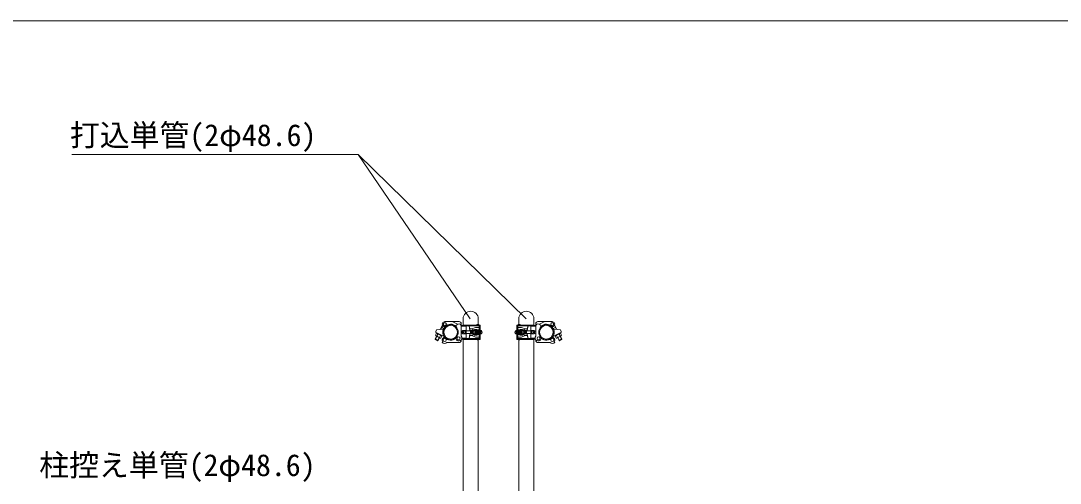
# Model space of a CAD drawing. Units: millimetres, scale not verified. Extents: x -69980 to -49855, y -14438 to 14438.
# Drawn here: x -67115 to -63776, y 12953 to 14438 of the extents above; entities that cross this region are included whole.
import ezdxf
from ezdxf.enums import TextEntityAlignment as Align

# ---------------------------------------------------------------- set-up
doc = ezdxf.new("R2010")
doc.units = ezdxf.units.MM
doc.header["$LTSCALE"] = 38
for name, color, linetype, lineweight in [('0-6_ﾎﾞﾙﾄ類', 2, 'Continuous', 18), ('0-A_図面枠', 7, 'Continuous', 18), ('0-D_単管', 7, 'Continuous', 18), ('0-E_単管ｸﾗﾝﾌﾟ', 7, 'Continuous', 18), ('1-7_文字', 7, 'Continuous', 18)]:
    doc.layers.add(name, color=color, linetype=linetype, lineweight=lineweight)
doc.styles.add('ＭＳ ゴシック', font='')
doc.styles.get('ＭＳ ゴシック').set_extended_font_data('MS Gothic')

msp = doc.modelspace()

# ---------------------------------------------------------------- linework, layer by layer
at = {"layer": '0-6_ﾎﾞﾙﾄ類'}
for p, q in [((-65782, 13426.2), (-65767.45, 13418.42)), ((-65779.6, 13434), (-65778.65, 13435.77)), ((-65779.6, 13434), (-65762.28, 13424.75)), ((-65761.35, 13426.5), (-65778.65, 13435.77)), ((-65775.27, 13431.7), (-65778.62, 13425.43)), ((-65766.62, 13427.05), (-65769.95, 13420.8)), ((-65761.35, 13426.5), (-65762.28, 13424.75)), ((-65399.05, 13426.5), (-65381.75, 13435.77)), ((-65399.05, 13426.5), (-65398.12, 13424.75)), ((-65398.12, 13424.75), (-65380.8, 13434)), ((-65393.78, 13427.05), (-65390.45, 13420.8)), ((-65378.4, 13426.2), (-65392.95, 13418.42)), ((-65385.12, 13431.7), (-65381.78, 13425.43)), ((-65380.8, 13434), (-65381.75, 13435.77))]:
    msp.add_line(p, q, dxfattribs=at)
for points in [[(-65779.6, 13434), (-65782.95, 13427.75), (-65782, 13426.2)], [(-65380.8, 13434), (-65377.45, 13427.75), (-65378.4, 13426.2)], [(-65762.28, 13424.75), (-65765.62, 13418.5), (-65767.45, 13418.42)], [(-65398.12, 13424.75), (-65394.77, 13418.5), (-65392.95, 13418.42)]]:
    msp.add_lwpolyline(points, dxfattribs=at)
for centre, radius, start, end in [((-65779.1, 13429.75), 4.35, 207.478, 276.246), ((-65766.98, 13436.78), 16.25, 224.274, 259.45), ((-65393.42, 13436.78), 16.25, 280.55, 315.726), ((-65381.3, 13429.75), 4.35, 263.754, 332.522), ((-65766.1, 13422.8), 4.35, 207.478, 276.246), ((-65394.3, 13422.8), 4.35, 263.754, 332.522)]:
    msp.add_arc(centre, radius, start, end, dxfattribs=at)
at = {"layer": '0-A_図面枠'}
msp.add_lwpolyline([(-69980.2, 14437.5), (-49855.2, 14437.5), (-49855.2, 562.5), (-69980.2, 562.5)], close=True, dxfattribs=at)
at = {"layer": '0-D_単管'}
for p, q in [((-65693.82, 13460.5), (-65693.82, 13480.5)), ((-65645.22, 13480.5), (-65645.22, 13462.33)), ((-65515.18, 13480.5), (-65515.18, 13462.33)), ((-65466.58, 13460.5), (-65466.58, 13480.5)), ((-65693.82, 11463.5), (-65693.82, 13414.5)), ((-65515.18, 13412.67), (-65515.18, 11492)), ((-65466.58, 11492), (-65466.58, 13414.5))]:
    msp.add_line(p, q, dxfattribs=at)
msp.add_lwpolyline([(-65645.22, 13412.67), (-65645.22, 11461.5), (-65681, 11461.5)], dxfattribs=at)
for centre in [(-65669.52, 13480.5), (-65490.88, 13480.5)]:
    msp.add_arc(centre, 24.3, 0, 180, dxfattribs=at)
at = {"layer": '0-E_単管ｸﾗﾝﾌﾟ'}
for p, q in [((-65760.1, 13460.25), (-65767.62, 13446.18)), ((-65759.55, 13459.17), (-65766.43, 13446.27)), ((-65707.03, 13471.4), (-65752.77, 13471.4)), ((-65712.12, 13463.23), (-65727.28, 13471.33)), ((-65700.55, 13425.2), (-65700.55, 13459.55)), ((-65700.02, 13424.55), (-65700.02, 13464.4)), ((-65695.02, 13460.5), (-65639.03, 13460.5)), ((-65683.02, 13458), (-65683.02, 13460.5)), ((-65675.03, 13458), (-65675.03, 13460.5)), ((-65642.03, 13460.5), (-65642.03, 13442.5)), ((-65639.03, 13460.5), (-65639.03, 13442.5)), ((-65521.38, 13460.5), (-65521.38, 13442.5)), ((-65465.37, 13460.5), (-65521.38, 13460.5)), ((-65518.38, 13460.5), (-65518.38, 13442.5)), ((-65485.38, 13458), (-65485.38, 13460.5)), ((-65477.37, 13458), (-65477.37, 13460.5)), ((-65460.38, 13424.55), (-65460.38, 13464.4)), ((-65459.85, 13425.2), (-65459.85, 13459.55)), ((-65453.37, 13471.4), (-65407.62, 13471.4)), ((-65448.27, 13463.23), (-65433.13, 13471.33)), ((-65400.85, 13459.17), (-65393.97, 13446.27)), ((-65400.3, 13460.25), (-65392.78, 13446.18)), ((-65778.82, 13435.85), (-65780.12, 13434.55)), ((-65778.82, 13435.85), (-65755.35, 13423.3)), ((-65764.6, 13451.82), (-65763.07, 13452.78)), ((-65763.88, 13453.2), (-65755.05, 13448.5)), ((-65757.77, 13447.05), (-65756.38, 13446.5)), ((-65757.1, 13446.78), (-65752.48, 13455.4)), ((-65756.92, 13444.97), (-65751.28, 13455.52)), ((-65755.77, 13447.12), (-65755.85, 13448.92)), ((-65699.92, 13456.5), (-65684.03, 13456.5)), ((-65696.03, 13442.4), (-65696.03, 13432.6)), ((-65695.02, 13458), (-65639.03, 13458)), ((-65695.02, 13442.5), (-65684.03, 13442.5)), ((-65695.02, 13442.5), (-65695.02, 13432.5)), ((-65695.02, 13432.5), (-65684.03, 13432.5)), ((-65690.75, 13441.5), (-65661.47, 13441.5)), ((-65690.75, 13433.5), (-65661.47, 13433.5)), ((-65687.03, 13442.5), (-65687.03, 13432.5)), ((-65684.03, 13456.5), (-65684.03, 13418.5)), ((-65672.15, 13448), (-65675.03, 13458)), ((-65672.15, 13427), (-65675.03, 13417)), ((-65672.15, 13443), (-65660.73, 13443)), ((-65672.15, 13432), (-65660.73, 13432)), ((-65668.18, 13442.5), (-65661, 13442.5)), ((-65668.18, 13432.5), (-65661, 13432.5)), ((-65654.03, 13453.08), (-65666.15, 13448)), ((-65654.03, 13421.92), (-65666.15, 13427)), ((-65659.53, 13443), (-65654.53, 13443)), ((-65659.53, 13432), (-65654.53, 13432)), ((-65657.25, 13446.5), (-65650, 13446.5)), ((-65657.25, 13428.5), (-65650, 13428.5)), ((-65654.03, 13453.08), (-65643.02, 13453.08)), ((-65651.9, 13441.5), (-65637, 13441.5)), ((-65651.9, 13433.5), (-65637, 13433.5)), ((-65650.98, 13442.5), (-65636.17, 13442.5)), ((-65650.98, 13432.5), (-65636.17, 13432.5)), ((-65647.45, 13445.07), (-65643.02, 13445.07)), ((-65647.45, 13429.93), (-65643.02, 13429.93)), ((-65642.05, 13456), (-65639.03, 13456)), ((-65642.03, 13457), (-65639.03, 13457)), ((-65642.03, 13414.5), (-65642.03, 13432.5)), ((-65639.03, 13432.5), (-65639.03, 13414.5)), ((-65635.4, 13442.25), (-65636.17, 13442.5)), ((-65635.4, 13432.75), (-65636.17, 13432.5)), ((-65525, 13442.25), (-65524.22, 13442.5)), ((-65525, 13432.75), (-65524.22, 13432.5)), ((-65509.42, 13442.5), (-65524.22, 13442.5)), ((-65509.42, 13432.5), (-65524.22, 13432.5)), ((-65508.5, 13441.5), (-65523.4, 13441.5)), ((-65508.5, 13433.5), (-65523.4, 13433.5)), ((-65465.37, 13458), (-65521.38, 13458)), ((-65518.38, 13457), (-65521.38, 13457)), ((-65518.35, 13456), (-65521.38, 13456)), ((-65521.38, 13432.5), (-65521.38, 13414.5)), ((-65518.38, 13414.5), (-65518.38, 13432.5)), ((-65506.38, 13453.08), (-65517.38, 13453.08)), ((-65512.95, 13445.07), (-65517.38, 13445.07)), ((-65512.95, 13429.93), (-65517.38, 13429.93)), ((-65503.15, 13446.5), (-65510.4, 13446.5)), ((-65503.15, 13428.5), (-65510.4, 13428.5)), ((-65506.38, 13453.08), (-65494.25, 13448)), ((-65506.38, 13421.92), (-65494.25, 13427)), ((-65500.87, 13443), (-65505.88, 13443)), ((-65500.87, 13432), (-65505.88, 13432)), ((-65488.25, 13443), (-65499.67, 13443)), ((-65488.25, 13432), (-65499.67, 13432)), ((-65492.23, 13442.5), (-65499.4, 13442.5)), ((-65492.23, 13432.5), (-65499.4, 13432.5)), ((-65469.65, 13441.5), (-65498.93, 13441.5)), ((-65469.65, 13433.5), (-65498.93, 13433.5)), ((-65488.25, 13448), (-65485.38, 13458)), ((-65488.25, 13427), (-65485.38, 13417)), ((-65460.48, 13456.5), (-65476.38, 13456.5)), ((-65476.38, 13456.5), (-65476.38, 13418.5)), ((-65465.37, 13442.5), (-65476.38, 13442.5)), ((-65465.37, 13432.5), (-65476.38, 13432.5)), ((-65473.38, 13442.5), (-65473.38, 13432.5)), ((-65465.37, 13442.5), (-65465.37, 13432.5)), ((-65464.38, 13442.4), (-65464.38, 13432.6)), ((-65403.47, 13444.97), (-65409.12, 13455.52)), ((-65403.3, 13446.78), (-65407.93, 13455.4)), ((-65396.52, 13453.2), (-65405.35, 13448.5)), ((-65381.57, 13435.85), (-65405.05, 13423.3)), ((-65404.62, 13447.12), (-65404.55, 13448.92)), ((-65402.62, 13447.05), (-65404.03, 13446.5)), ((-65395.8, 13451.82), (-65397.32, 13452.78)), ((-65381.57, 13435.85), (-65380.27, 13434.55)), ((-65779.12, 13424.68), (-65783.8, 13415.92)), ((-65774.97, 13411.2), (-65783.8, 13415.92)), ((-65778.25, 13424.2), (-65783.62, 13414.12)), ((-65771.18, 13420.42), (-65776.57, 13410.35)), ((-65776.57, 13410.35), (-65774.97, 13411.2)), ((-65770.3, 13419.95), (-65774.97, 13411.2)), ((-65761.12, 13404.78), (-65759, 13406.9)), ((-65707.03, 13404.23), (-65746.12, 13404.23)), ((-65701.1, 13410.2), (-65703.23, 13412.32)), ((-65697.88, 13418.5), (-65684.03, 13418.5)), ((-65695.02, 13417), (-65639.03, 13417)), ((-65695.02, 13414.5), (-65639.03, 13414.5)), ((-65684.03, 13418.5), (-65685.6, 13417)), ((-65683.02, 13414.5), (-65683.02, 13417)), ((-65675.03, 13414.5), (-65675.03, 13417)), ((-65654.03, 13421.92), (-65643.02, 13421.92)), ((-65642.05, 13419), (-65639.03, 13419)), ((-65642.03, 13418), (-65639.03, 13418)), ((-65518.35, 13419), (-65521.38, 13419)), ((-65518.38, 13418), (-65521.38, 13418)), ((-65465.37, 13417), (-65521.38, 13417)), ((-65465.37, 13414.5), (-65521.38, 13414.5)), ((-65506.38, 13421.92), (-65517.38, 13421.92)), ((-65485.38, 13414.5), (-65485.38, 13417)), ((-65477.37, 13414.5), (-65477.37, 13417)), ((-65462.53, 13418.5), (-65476.38, 13418.5)), ((-65476.38, 13418.5), (-65474.8, 13417)), ((-65459.3, 13410.2), (-65457.18, 13412.32)), ((-65453.37, 13404.23), (-65414.28, 13404.23)), ((-65399.28, 13404.78), (-65401.4, 13406.9)), ((-65390.1, 13419.95), (-65385.42, 13411.2)), ((-65389.22, 13420.42), (-65383.83, 13410.35)), ((-65385.42, 13411.2), (-65376.6, 13415.92)), ((-65383.83, 13410.35), (-65385.42, 13411.2)), ((-65382.15, 13424.2), (-65376.77, 13414.12)), ((-65381.28, 13424.68), (-65376.6, 13415.92))]:
    msp.add_line(p, q, dxfattribs=at)
for points in [[(-65781.23, 13439.75), (-65779.25, 13445.15), (-65757.77, 13447.05)], [(-65675.03, 13458), (-65672.15, 13443), (-65672.15, 13448), (-65666.15, 13448)], [(-65675.03, 13417), (-65672.15, 13432), (-65672.15, 13427), (-65666.15, 13427)], [(-65485.38, 13458), (-65488.25, 13443), (-65488.25, 13448), (-65494.25, 13448)], [(-65485.38, 13417), (-65488.25, 13432), (-65488.25, 13427), (-65494.25, 13427)], [(-65379.18, 13439.75), (-65381.15, 13445.15), (-65402.62, 13447.05)], [(-65776.57, 13410.35), (-65783.62, 13414.12), (-65783.8, 13415.92)], [(-65383.83, 13410.35), (-65376.77, 13414.12), (-65376.6, 13415.92)]]:
    msp.add_lwpolyline(points, dxfattribs=at)
for centre, radius in [((-65752.75, 13463.4), 5), ((-65733.8, 13437.5), 21.8), ((-65426.6, 13437.5), 21.8), ((-65407.65, 13463.4), 5), ((-65753.32, 13412.55), 5), ((-65708.85, 13418), 5), ((-65451.55, 13418), 5), ((-65407.08, 13412.55), 5)]:
    msp.add_circle(centre, radius, dxfattribs=at)
for centre, radius, start, end in [((-65752.75, 13463.4), 8, 89.555, 294.53), ((-65733.8, 13437.5), 24.3, 158.23, 141.61), ((-65733.8, 13437.5), 25.8, 46.062, 136.061), ((-65707.93, 13456.45), 8, 22.798, 204.53), ((-65707.03, 13464.4), 7, 0, 90), ((-65695.02, 13455.5), 5, 90, 180), ((-65646.6, 13456.23), 6.25, 43.038, 136.962), ((-65513.8, 13456.23), 6.25, 43.038, 136.962), ((-65465.37, 13455.5), 5, 0, 90), ((-65453.37, 13464.4), 7, 90, 180), ((-65452.48, 13456.45), 8, 335.47, 157.202), ((-65426.6, 13437.5), 24.3, 38.39, 21.77), ((-65426.6, 13437.5), 25.8, 43.939, 133.938), ((-65407.65, 13463.4), 8, 245.47, 90.445), ((-65776.53, 13438.02), 5, 159.862, 224.13), ((-65733.8, 13437.5), 25.8, 158.301, 221.08), ((-65708.85, 13418), 11, 314.862, 40.876), ((-65695.02, 13437.5), 5, 90, 270), ((-65695.02, 13455.5), 2.5, 90, 156.422), ((-65686.27, 13437.5), 6, 138.19, 221.81), ((-65686.27, 13437.5), 6, 123.557, 123.564), ((-65686.27, 13437.5), 6, 236.443, 236.462), ((-65663.27, 13437.5), 7, 134.415, 225.585), ((-65661.28, 13437.5), 7, 134.415, 225.585), ((-65659.27, 13437.5), 7, 134.415, 225.585), ((-65666.15, 13443), 5, 0, 90), ((-65666.15, 13432), 5, 270, 0), ((-65657.27, 13437.5), 7, 134.415, 225.585), ((-65651.65, 13437.5), 10.6, 121.891, 238.109), ((-65651.65, 13437.5), 9.6, 110.364, 249.636), ((-65646.65, 13437.5), 9.6, 110.364, 249.636), ((-65646.65, 13437.5), 6.6, 130.749, 229.251), ((-65645.27, 13437.5), 7, 134.415, 225.585), ((-65643.28, 13437.5), 7, 134.415, 225.585), ((-65653.35, 13437.5), 9.6, 31.388, 69.636), ((-65653.35, 13437.5), 9.6, 290.364, 328.612), ((-65641.27, 13437.5), 7, 134.415, 225.585), ((-65639.27, 13437.5), 7, 134.415, 225.585), ((-65637.28, 13437.5), 7, 134.415, 225.585), ((-65643.02, 13449.08), 4, 270, 90), ((-65643.02, 13425.92), 4, 270, 90), ((-65635.27, 13437.5), 7, 134.415, 225.585), ((-65633.27, 13437.5), 7, 134.415, 225.585), ((-65631.28, 13437.5), 7, 134.415, 225.585), ((-65630.27, 13437.5), 7, 137.22, 222.78), ((-65639.08, 13437.5), 6, 307.592, 52.408), ((-65521.33, 13437.5), 6, 127.592, 232.408), ((-65530.12, 13437.5), 7, 317.22, 42.78), ((-65529.12, 13437.5), 7, 314.415, 45.585), ((-65527.12, 13437.5), 7, 314.415, 45.585), ((-65517.38, 13449.08), 4, 90, 270), ((-65517.38, 13425.92), 4, 90, 270), ((-65525.12, 13437.5), 7, 314.415, 45.585), ((-65523.12, 13437.5), 7, 314.415, 45.585), ((-65521.12, 13437.5), 7, 314.415, 45.585), ((-65507.05, 13437.5), 9.6, 110.364, 148.612), ((-65507.05, 13437.5), 9.6, 211.388, 249.636), ((-65519.12, 13437.5), 7, 314.415, 45.585), ((-65517.12, 13437.5), 7, 314.415, 45.585), ((-65513.75, 13437.5), 9.6, 290.364, 69.636), ((-65515.12, 13437.5), 7, 314.415, 45.585), ((-65513.75, 13437.5), 6.6, 310.749, 49.251), ((-65508.75, 13437.5), 9.6, 290.364, 69.636), ((-65508.75, 13437.5), 10.6, 301.891, 58.109), ((-65494.25, 13443), 5, 90, 180), ((-65494.25, 13432), 5, 180, 270), ((-65503.12, 13437.5), 7, 314.415, 45.585), ((-65501.12, 13437.5), 7, 314.415, 45.585), ((-65499.13, 13437.5), 7, 314.415, 45.585), ((-65497.12, 13437.5), 7, 314.415, 45.585), ((-65474.12, 13437.5), 6, 303.538, 303.557), ((-65474.12, 13437.5), 6, 56.436, 56.443), ((-65474.12, 13437.5), 6, 318.19, 41.81), ((-65465.37, 13455.5), 2.5, 23.578, 90), ((-65465.37, 13437.5), 5, 270, 90), ((-65451.55, 13418), 11, 139.124, 225.138), ((-65426.6, 13437.5), 25.8, 318.92, 21.699), ((-65383.88, 13438.02), 5, 315.87, 20.138), ((-65753.32, 13412.55), 8, 71.788, 224.862), ((-65753.32, 13412.55), 11, 224.862, 310.876), ((-65733.8, 13437.5), 25.8, 221.076, 311.075), ((-65708.85, 13418), 8, 161.788, 314.862), ((-65707.03, 13411.23), 7, 270, 0), ((-65695.02, 13419.5), 5, 231.658, 270), ((-65695.02, 13419.5), 2.5, 203.578, 270), ((-65646.6, 13418.77), 6.25, 223.038, 316.962), ((-65513.8, 13418.77), 6.25, 223.038, 316.962), ((-65465.37, 13419.5), 2.5, 270, 336.422), ((-65465.37, 13419.5), 5, 270, 308.342), ((-65453.37, 13411.23), 7, 180, 270), ((-65451.55, 13418), 8, 225.138, 18.212), ((-65426.6, 13437.5), 25.8, 228.925, 318.924), ((-65407.08, 13412.55), 11, 229.124, 315.138), ((-65407.08, 13412.55), 8, 315.138, 108.212)]:
    msp.add_arc(centre, radius, start, end, dxfattribs=at)
at = {"layer": '1-7_文字'}
for p, q in [((-66951, 14008.62), (-66031.25, 14008.62)), ((-66030.9, 14008.62), (-66031.25, 14008.62)), ((-65490.88, 13480.5), (-66030.9, 14008.62)), ((-65671.2, 13480.5), (-66030.9, 14008.62))]:
    msp.add_line(p, q, dxfattribs=at)

# ---------------------------------------------------------------- texts
at = {"layer": '1-7_文字', "style": 'ＭＳ ゴシック'}
for s, p in [('打込単管(2φ48.6)\u3000\u3000', (-66957.4, 14014.02)), ('柱控え単管(2φ48.6)\u3000\u3000', (-67055.82, 12954.4))]:
    msp.add_text(s, height=70.38, dxfattribs=at).set_placement(p, align=Align.BOTTOM_LEFT)

doc.saveas('drawing.dxf')
